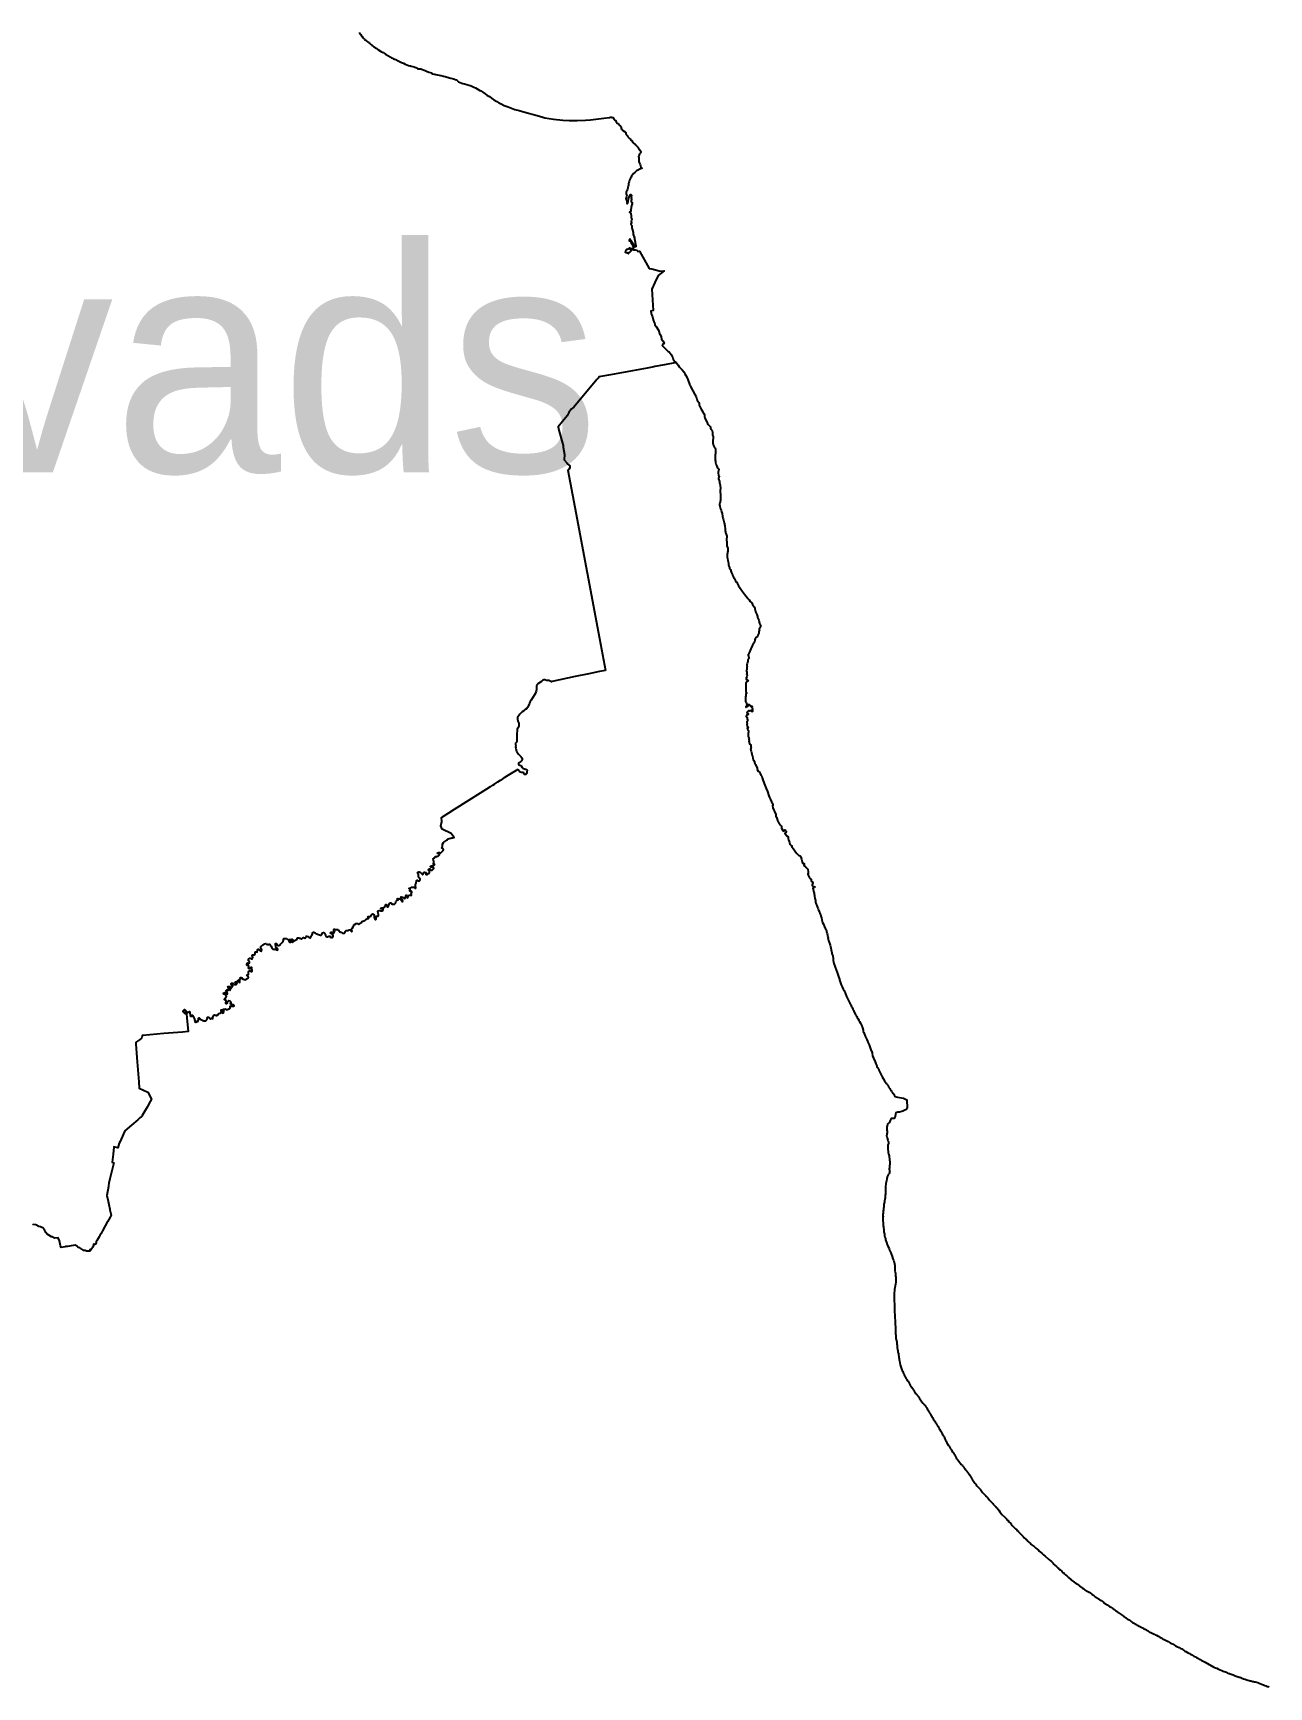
# Model space of a CAD drawing. Extents: x 293476 to 779698, y 145469 to 460400.
# Drawn here: x 433785 to 462305, y 322364 to 360512 of the extents above; entities that cross this region are included whole.
import ezdxf

# ---------------------------------------------------------------- set-up
doc = ezdxf.new("R2010")
doc.units = 0
for name, color, linetype in [('Level 25', 7, 'Continuous'), ('Level 31', 7, 'Continuous'), ('Level 57', 7, 'Continuous')]:
    doc.layers.add(name, color=color, linetype=linetype)

msp = doc.modelspace()

# ---------------------------------------------------------------- linework, layer by layer
at = {"layer": 'Level 25'}
for points in [[(448623, 352910), (448609, 352909), (448597, 352908), (448354, 352862), (448133, 352820), (448110, 352816), (447954, 352782), (447110, 352628), (446843, 352582), (446824, 352556), (446817, 352546), (446798, 352523), (446262, 351886), (446206, 351837), (446147, 351762), (446113, 351687), (446001, 351552), (445901, 351427), (445917, 351353), (445936, 351298), (445970, 351157), (446017, 351000), (446018, 350964), (446035, 350874), (446050, 350792), (446039, 350671), (446101, 350598), (446125, 350571), (446173, 350532), (446170, 350482), (446151, 350449), (446129, 350428), (446285, 349578), (446856, 346547), (446997, 345811)], [(446997, 345811), (446859, 345783), (446610, 345731), (446294, 345667), (445767, 345552), (445747, 345545), (445719, 345561), (445691, 345576), (445669, 345580), (445650, 345579), (445630, 345580), (445594, 345594), (445575, 345594), (445545, 345577), (445518, 345555), (445432, 345501), (445418, 345488), (445410, 345475), (445406, 345450), (445402, 345400), (445400, 345369), (445392, 345333), (445376, 345285), (445357, 345248), (445279, 345125), (445257, 345097), (445238, 345053), (445230, 345022), (445212, 344985), (445198, 344959), (445176, 344935), (445144, 344909), (445107, 344882), (445071, 344853), (445020, 344801), (444967, 344724), (444966, 344684), (444973, 344652), (444985, 344628), (444998, 344590), (444993, 344530), (444987, 344509), (444971, 344481), (444955, 344453), (444953, 344430), (444950, 344341), (444948, 344168), (444944, 344158), (444933, 344149), (444922, 344130), (444916, 344113), (444917, 344103), (444925, 344074), (444922, 344039), (444924, 344014), (444932, 343980), (444945, 343944), (444949, 343931), (444969, 343900), (444990, 343880), (445045, 343822), (445063, 343793), (445070, 343769), (445071, 343754), (445066, 343741), (445057, 343726), (445041, 343709), (445015, 343693), (445002, 343682), (444990, 343670), (444986, 343656), (444986, 343643), (444998, 343635), (445022, 343627), (445040, 343619), (445049, 343609), (445071, 343575), (445086, 343557), (445105, 343546), (445125, 343538), (445132, 343530), (445153, 343531), (445167, 343530), (445182, 343519), (445187, 343501), (445181, 343475), (445178, 343456), (445171, 343437), (445168, 343430), (445155, 343414), (445140, 343407), (445128, 343408), (445120, 343416), (445117, 343424), (445114, 343444), (445113, 343450), (445090, 343454), (445073, 343453), (445057, 343456), (445031, 343467), (445011, 343482), (444989, 343513), (444980, 343537)], [(437679, 337740), (437703, 337729), (437711, 337734), (437725, 337731), (437774, 337727), (437787, 337741), (437787, 337751), (437800, 337763), (437809, 337789), (437804, 337805), (437807, 337813), (437824, 337805), (437830, 337813), (437839, 337812), (437852, 337803), (437861, 337793), (437868, 337783), (437877, 337777), (437890, 337772), (437909, 337786), (437919, 337776), (437935, 337782), (437931, 337805), (437940, 337825), (437950, 337835), (437954, 337862), (437972, 337868), (437995, 337861), (438015, 337851), (438034, 337850), (438035, 337864), (438056, 337867), (438063, 337882), (438071, 337894), (438111, 337906), (438137, 337940), (438134, 337950), (438130, 337955), (438123, 337971), (438128, 337981), (438140, 337982), (438155, 337967), (438166, 337953), (438156, 337936), (438150, 337924), (438158, 337916), (438172, 337907), (438181, 337913), (438180, 337924), (438191, 337942), (438184, 337962), (438167, 337987), (438183, 337999), (438192, 337996), (438202, 337999), (438224, 338002), (438237, 337996), (438261, 337984), (438269, 337988), (438277, 337988), (438290, 337996), (438306, 338003), (438320, 338006), (438332, 338017), (438333, 338044), (438335, 338068), (438351, 338072), (438367, 338068), (438383, 338070), (438394, 338070), (438414, 338064), (438426, 338075), (438426, 338084), (438409, 338094), (438387, 338099), (438377, 338107), (438363, 338106), (438345, 338119), (438345, 338134), (438355, 338146), (438352, 338164), (438333, 338184), (438301, 338186), (438284, 338184), (438266, 338170), (438265, 338151), (438262, 338133), (438242, 338120), (438232, 338126), (438236, 338153), (438242, 338182), (438235, 338208), (438223, 338218), (438209, 338214), (438200, 338214), (438196, 338219), (438207, 338245), (438231, 338261), (438240, 338276), (438247, 338286), (438249, 338295), (438244, 338307), (438233, 338327), (438208, 338339), (438187, 338344), (438176, 338362), (438187, 338375), (438213, 338382), (438230, 338376), (438260, 338344), (438270, 338348), (438274, 338366), (438267, 338381), (438240, 338417), (438239, 338429), (438250, 338436), (438255, 338445), (438265, 338440), (438281, 338434), (438297, 338438), (438299, 338445), (438285, 338457), (438287, 338467), (438301, 338468), (438316, 338460), (438318, 338443), (438328, 338436), (438337, 338438), (438341, 338450), (438340, 338461), (438334, 338480), (438324, 338491), (438290, 338496), (438290, 338504), (438280, 338521), (438304, 338524), (438315, 338520), (438317, 338512), (438333, 338512), (438336, 338503), (438351, 338493), (438367, 338492), (438374, 338497), (438376, 338511), (438388, 338521), (438398, 338540), (438395, 338546), (438382, 338544), (438374, 338547), (438355, 338573), (438357, 338589), (438366, 338596), (438376, 338594), (438393, 338594), (438413, 338587), (438427, 338571), (438442, 338564), (438464, 338566), (438478, 338577), (438487, 338580), (438488, 338584), (438493, 338596), (438484, 338602), (438477, 338604), (438465, 338611), (438459, 338608), (438452, 338613), (438451, 338623), (438459, 338630), (438468, 338624), (438476, 338626), (438490, 338628), (438502, 338648), (438507, 338657), (438519, 338656), (438528, 338649), (438533, 338627), (438541, 338616), (438556, 338617), (438558, 338625), (438555, 338639), (438555, 338648), (438546, 338661), (438543, 338672), (438545, 338678), (438554, 338677), (438565, 338693), (438570, 338699), (438570, 338708), (438566, 338714), (438567, 338723), (438574, 338731), (438587, 338729), (438596, 338720), (438610, 338717), (438605, 338701), (438614, 338695), (438630, 338700), (438637, 338693), (438656, 338684), (438681, 338678), (438696, 338675), (438710, 338686), (438711, 338692), (438714, 338694), (438720, 338693), (438720, 338698), (438726, 338706), (438732, 338702), (438735, 338705), (438735, 338708), (438738, 338711), (438743, 338709), (438747, 338713), (438752, 338716), (438754, 338728), (438739, 338748), (438726, 338764), (438721, 338775), (438726, 338787), (438744, 338796), (438754, 338800), (438752, 338811), (438760, 338822), (438757, 338838), (438755, 338862), (438765, 338876), (438772, 338881), (438790, 338884), (438812, 338867), (438827, 338868), (438845, 338875), (438845, 338893), (438843, 338907), (438830, 338916), (438826, 338929), (438836, 338945), (438837, 338960), (438816, 338958), (438805, 338954), (438796, 338943), (438788, 338931), (438780, 338929), (438773, 338931), (438768, 338938), (438760, 338948), (438757, 338955), (438765, 338968), (438766, 338975), (438765, 338980), (438766, 338985), (438766, 338989), (438762, 338995), (438754, 338997), (438749, 339001), (438729, 339006), (438721, 339010), (438720, 339028), (438722, 339040), (438723, 339046), (438727, 339053), (438726, 339062), (438731, 339065), (438737, 339065), (438744, 339060), (438749, 339052), (438756, 339047), (438765, 339053), (438767, 339058), (438776, 339064), (438778, 339069), (438779, 339081), (438767, 339107), (438759, 339116), (438758, 339140), (438761, 339156), (438784, 339172), (438800, 339172), (438814, 339165), (438820, 339159), (438826, 339154), (438836, 339156), (438846, 339165), (438851, 339173), (438854, 339195), (438849, 339209), (438842, 339225), (438838, 339230), (438838, 339239), (438848, 339250), (438857, 339250), (438890, 339252), (438900, 339262), (438912, 339281), (438912, 339304), (438922, 339317), (438941, 339317), (438955, 339313), (438960, 339315), (438960, 339328), (438962, 339337), (438964, 339351), (438968, 339371), (438978, 339381), (438984, 339384), (438994, 339382), (438996, 339373), (439001, 339368), (439020, 339359), (439021, 339348), (439025, 339346), (439042, 339345), (439049, 339338), (439053, 339337), (439059, 339343), (439061, 339351), (439061, 339359), (439058, 339385), (439052, 339401), (439047, 339409), (439044, 339417), (439042, 339420), (439036, 339433), (439040, 339445), (439047, 339447), (439053, 339448), (439064, 339457), (439079, 339474), (439090, 339481), (439100, 339487), (439107, 339493), (439111, 339499), (439124, 339506), (439154, 339510), (439163, 339506), (439165, 339504), (439168, 339499), (439172, 339495), (439182, 339496), (439185, 339495), (439189, 339493), (439202, 339489), (439211, 339488), (439217, 339489), (439232, 339498), (439245, 339498), (439247, 339496), (439250, 339493), (439249, 339486), (439254, 339483), (439260, 339482), (439261, 339477), (439261, 339470), (439259, 339465), (439262, 339460), (439273, 339458), (439280, 339453), (439284, 339424), (439298, 339404), (439312, 339392), (439321, 339385), (439338, 339382), (439346, 339379), (439362, 339376), (439370, 339382), (439377, 339382), (439398, 339365), (439425, 339362), (439431, 339379), (439427, 339399), (439417, 339401), (439406, 339408), (439401, 339417), (439395, 339422), (439386, 339435), (439386, 339452), (439380, 339478), (439379, 339491), (439380, 339503), (439383, 339510), (439391, 339513), (439400, 339512), (439405, 339501), (439411, 339485), (439427, 339470), (439440, 339468), (439455, 339468), (439486, 339482), (439496, 339495), (439537, 339537), (439558, 339564), (439562, 339585), (439561, 339601), (439563, 339619), (439570, 339625), (439584, 339631), (439596, 339630), (439616, 339630), (439625, 339628), (439633, 339627), (439643, 339622), (439652, 339611), (439669, 339599), (439681, 339597), (439693, 339601), (439699, 339606), (439707, 339608), (439711, 339604), (439712, 339599), (439709, 339592), (439699, 339582), (439690, 339575), (439686, 339568), (439688, 339557), (439694, 339549), (439699, 339540), (439717, 339541), (439725, 339537), (439730, 339539), (439731, 339547), (439728, 339569), (439722, 339576), (439721, 339586), (439737, 339605), (439753, 339611), (439768, 339611), (439775, 339602), (439779, 339592), (439772, 339583), (439766, 339576), (439766, 339561), (439763, 339548), (439768, 339541), (439773, 339541), (439782, 339550), (439791, 339554), (439798, 339556), (439812, 339574), (439825, 339584), (439836, 339591), (439842, 339592), (439852, 339597), (439872, 339604), (439879, 339610), (439883, 339625), (439883, 339636), (439890, 339643), (439900, 339645), (439916, 339644), (439929, 339638), (439941, 339633), (439951, 339632), (439959, 339628), (439963, 339626), (439971, 339621), (439989, 339623), (440016, 339649), (440027, 339648), (440060, 339638), (440069, 339640), (440078, 339651), (440089, 339681), (440106, 339685), (440124, 339676), (440156, 339649), (440178, 339640), (440186, 339643), (440212, 339692), (440221, 339697), (440229, 339712), (440244, 339762), (440254, 339770), (440268, 339772), (440294, 339755), (440311, 339739), (440374, 339718), (440396, 339710), (440420, 339704), (440437, 339703), (440451, 339721), (440457, 339745), (440465, 339760), (440487, 339762), (440511, 339753), (440522, 339736), (440530, 339707), (440546, 339685), (440551, 339670), (440570, 339663), (440584, 339663), (440592, 339670), (440611, 339683), (440637, 339680), (440638, 339664), (440645, 339656), (440654, 339654), (440664, 339660), (440677, 339649), (440690, 339648), (440694, 339649), (440697, 339664), (440709, 339677), (440708, 339695), (440698, 339704), (440692, 339721), (440700, 339727), (440699, 339731), (440670, 339746), (440656, 339746), (440652, 339765), (440665, 339774), (440673, 339777), (440690, 339772), (440710, 339758), (440716, 339751), (440724, 339753), (440728, 339765), (440730, 339767), (440743, 339772), (440746, 339784), (440737, 339788), (440730, 339799), (440727, 339810), (440729, 339829), (440734, 339839), (440740, 339840), (440764, 339832), (440786, 339836), (440796, 339833), (440815, 339834), (440821, 339830), (440843, 339820), (440849, 339811), (440845, 339801), (440846, 339789), (440855, 339780), (440870, 339779), (440880, 339774), (440900, 339771), (440923, 339754), (440942, 339753), (440958, 339748), (440974, 339748), (440982, 339759), (440984, 339777), (440988, 339792), (441007, 339809), (441030, 339815), (441046, 339813), (441077, 339825), (441090, 339825), (441114, 339831), (441118, 339821), (441113, 339812), (441125, 339793), (441130, 339791), (441143, 339792), (441147, 339798), (441136, 339826), (441137, 339836), (441144, 339853), (441152, 339860), (441170, 339897), (441179, 339907), (441187, 339940), (441195, 339953), (441221, 339954), (441225, 339965), (441234, 339971), (441254, 339975), (441279, 339973), (441292, 339956), (441305, 339957), (441312, 339957), (441334, 339970), (441361, 339994), (441372, 339996), (441376, 340005), (441371, 340021), (441443, 340045), (441452, 340054), (441458, 340057), (441461, 340062), (441465, 340063), (441470, 340068), (441474, 340073), (441488, 340082), (441500, 340085), (441508, 340088), (441515, 340085), (441521, 340085), (441528, 340088), (441533, 340105), (441532, 340111), (441529, 340114), (441514, 340119), (441511, 340128), (441521, 340133), (441533, 340137), (441545, 340137), (441554, 340137), (441577, 340141), (441586, 340147), (441591, 340166), (441603, 340185), (441612, 340192), (441629, 340195), (441644, 340188), (441650, 340178), (441656, 340156), (441657, 340121), (441664, 340089), (441670, 340074), (441681, 340067), (441696, 340069), (441701, 340075), (441705, 340092), (441702, 340108), (441702, 340127), (441709, 340139), (441725, 340139), (441751, 340146), (441757, 340157), (441758, 340167), (441753, 340181), (441738, 340240), (441747, 340264), (441772, 340271), (441796, 340270), (441804, 340266), (441820, 340267), (441839, 340268), (441854, 340272), (441866, 340285), (441867, 340295), (441857, 340306), (441849, 340306), (441844, 340305), (441827, 340312), (441818, 340314), (441813, 340317), (441814, 340324), (441828, 340328), (441836, 340334), (441850, 340338), (441857, 340334), (441864, 340329), (441873, 340326), (441882, 340334), (441889, 340348), (441902, 340356), (441916, 340385), (441921, 340402), (441928, 340410), (441935, 340408), (441941, 340390), (441944, 340383), (441945, 340374), (441955, 340359), (441970, 340356), (441978, 340360), (441984, 340371), (441994, 340395), (442005, 340420), (442012, 340435), (442031, 340450), (442047, 340450), (442057, 340444), (442059, 340428), (442080, 340421), (442125, 340423), (442141, 340438), (442150, 340441), (442154, 340471), (442163, 340490), (442187, 340512), (442213, 340520), (442203, 340535), (442191, 340532), (442187, 340541), (442206, 340553), (442225, 340546), (442248, 340542), (442261, 340532), (442312, 340473), (442322, 340487), (442321, 340499), (442298, 340542), (442284, 340545), (442276, 340562), (442275, 340588), (442278, 340592), (442316, 340578), (442343, 340556), (442360, 340550), (442373, 340557), (442372, 340582), (442388, 340606), (442398, 340628), (442407, 340625), (442405, 340602), (442420, 340565), (442435, 340574), (442441, 340600), (442449, 340615), (442462, 340625), (442479, 340630), (442510, 340616), (442522, 340629), (442509, 340648), (442523, 340697), (442519, 340716), (442497, 340711), (442476, 340723), (442477, 340734), (442487, 340753), (442474, 340773), (442453, 340782), (442463, 340789), (442505, 340799), (442524, 340809), (442548, 340811), (442590, 340808), (442604, 340784), (442620, 340802), (442608, 340831), (442610, 340865), (442612, 340876), (442628, 340904), (442628, 340921), (442629, 340927), (442630, 340933), (442630, 340937), (442630, 340941), (442627, 340948), (442630, 340954), (442635, 340963), (442649, 340975), (442659, 340976), (442667, 340969), (442676, 340954), (442692, 340952), (442708, 340963), (442717, 340978), (442718, 340996), (442697, 341025), (442681, 341060), (442679, 341069), (442680, 341110), (442660, 341152), (442664, 341154), (442678, 341153), (442682, 341156), (442687, 341162), (442693, 341162), (442716, 341156), (442724, 341150), (442746, 341127), (442775, 341106), (442778, 341105), (442782, 341106), (442785, 341110), (442795, 341138), (442799, 341147), (442811, 341158), (442818, 341157), (442829, 341150), (442843, 341150), (442853, 341148), (442861, 341144), (442862, 341140), (442858, 341132), (442848, 341118), (442848, 341113), (442852, 341107), (442856, 341104), (442866, 341103), (442873, 341104), (442886, 341110), (442897, 341116), (442904, 341126), (442908, 341129), (442926, 341132), (442934, 341138), (442937, 341143), (442935, 341159), (442932, 341173), (442916, 341199), (442912, 341209), (442913, 341218), (442918, 341229), (442924, 341234), (442944, 341238), (442949, 341234), (442949, 341227), (442943, 341214), (442948, 341209), (442973, 341200), (442986, 341201), (442996, 341203), (443031, 341245), (443032, 341251), (443021, 341260), (442990, 341276), (442964, 341275), (442955, 341279), (442954, 341287), (442959, 341293), (442974, 341298), (442982, 341307), (443008, 341310), (443031, 341315), (443052, 341325), (443054, 341335), (443045, 341338), (443032, 341337), (443026, 341342), (443025, 341350), (443032, 341374), (443036, 341380), (443037, 341395), (443030, 341414), (443026, 341424), (443021, 341469), (443023, 341476), (443026, 341478), (443053, 341491), (443056, 341496), (443062, 341512), (443071, 341517), (443082, 341518), (443092, 341510), (443098, 341512), (443102, 341516), (443107, 341526), (443111, 341528), (443130, 341528), (443137, 341530), (443143, 341535), (443162, 341558), (443164, 341568), (443161, 341575), (443154, 341577), (443142, 341577), (443118, 341594), (443117, 341602), (443123, 341607), (443138, 341610), (443146, 341612), (443167, 341613), (443181, 341605), (443192, 341605), (443235, 341640), (443252, 341657), (443256, 341673), (443255, 341683), (443247, 341696), (443222, 341711), (443223, 341738), (443230, 341764), (443234, 341801), (443260, 341844), (443263, 341846), (443285, 341864), (443314, 341879), (443330, 341893), (443352, 341917), (443362, 341924), (443390, 341933), (443423, 341939), (443449, 341946), (443473, 341951), (443499, 341957), (443492, 341967), (443435, 342048), (443227, 342153), (443197, 342223), (443216, 342329), (443210, 342416), (443227, 342427), (443232, 342430), (443380, 342524), (443512, 342609), (443841, 342817), (444109, 342986), (444343, 343134), (444348, 343137), (444395, 343167), (444430, 343188), (444514, 343242), (444574, 343281), (444625, 343313), (444668, 343340), (444750, 343392), (444980, 343537)], [(437679, 337740), (437657, 337753), (437647, 337767), (437627, 337786), (437602, 337786), (437593, 337784), (437593, 337778), (437596, 337774), (437603, 337766), (437601, 337761), (437602, 337758), (437601, 337752), (437589, 337726), (437581, 337706), (437557, 337699), (437540, 337692), (437529, 337694), (437524, 337707), (437540, 337711), (437544, 337718), (437542, 337730), (437534, 337733), (437527, 337730), (437521, 337744), (437522, 337763), (437522, 337773), (437514, 337781), (437501, 337794), (437493, 337801), (437496, 337809), (437492, 337824), (437485, 337831), (437481, 337845), (437471, 337855), (437456, 337852), (437453, 337845), (437447, 337845), (437439, 337827), (437428, 337829), (437418, 337839), (437416, 337850), (437424, 337862), (437421, 337882), (437414, 337896), (437409, 337919), (437408, 337929), (437401, 337938), (437391, 337936), (437385, 337927), (437372, 337927), (437366, 337921), (437355, 337917), (437347, 337915), (437340, 337908), (437333, 337906), (437324, 337911), (437310, 337918), (437308, 337921), (437308, 337923), (437313, 337926), (437322, 337930), (437329, 337931), (437333, 337938), (437325, 337944), (437314, 337938), (437309, 337939), (437305, 337943), (437300, 337951), (437301, 337954), (437311, 337963), (437302, 337967), (437297, 337968), (437291, 337973), (437278, 337987), (437270, 337984), (437270, 337978), (437256, 337969), (437252, 337956), (437247, 337953), (437240, 337953), (437240, 337947), (437287, 337894), (437328, 337890), (437336, 337797), (437361, 337479), (437236, 337469), (436806, 337435), (436317, 337392), (436314, 337394), (436305, 337373), (436292, 337342), (436288, 337326), (436271, 337314), (436240, 337292), (436219, 337278), (436197, 337258), (436172, 337240), (436158, 337227), (436156, 337224), (436159, 337188), (436188, 336785), (436223, 336318), (436235, 336177), (436237, 336175), (436437, 336079), (436514, 335933), (436519, 335924), (436490, 335865), (436417, 335738), (436396, 335701), (436306, 335545), (436293, 335525), (436280, 335517), (436251, 335492), (436200, 335448), (436053, 335318), (435904, 335193), (435815, 335000), (435792, 334944), (435773, 334904), (435745, 334795), (435652, 334820), (435652, 334814), (435630, 334649), (435607, 334466), (435646, 334450), (435650, 334449), (435643, 334421), (435609, 334297), (435556, 334087), (435536, 333983), (435527, 333923), (435527, 333905), (435490, 333701), (435520, 333567), (435534, 333493), (435535, 333488), (435556, 333382), (435558, 333371), (435587, 333243), (435561, 333198), (435501, 333090), (435487, 333066), (435452, 333002), (435387, 332887), (435354, 332824), (435325, 332776), (435308, 332749), (435284, 332705), (435266, 332671), (435258, 332665), (435257, 332650), (435245, 332627), (435245, 332612), (435236, 332590), (435231, 332579), (435223, 332573), (435214, 332574), (435212, 332567), (435203, 332566), (435182, 332575), (435177, 332573), (435176, 332555), (435166, 332508), (435145, 332477), (435127, 332457), (435115, 332450), (435095, 332445), (435102, 332431), (435108, 332412)], [(435108, 332412), (435022, 332416), (434984, 332429), (434953, 332427), (434861, 332492), (434826, 332502), (434828, 332505), (434809, 332525), (434759, 332551), (434714, 332545), (434576, 332525), (434543, 332520), (434526, 332517), (434431, 332500), (434420, 332537), (434395, 332656), (434363, 332724), (434282, 332715), (434229, 332748), (434213, 332743), (434152, 332788), (434114, 332810), (434077, 332845), (434048, 332907), (434010, 332952), (433985, 332960), (433953, 332973), (433921, 332986), (433849, 333025), (433791, 333031), (433778, 333039)]]:
    msp.add_lwpolyline(points, dxfattribs=at)
at = {"layer": 'Level 31'}
for points in [[(441316, 360526), (441320, 360511), (441324, 360498), (441332, 360489), (441343, 360486), (441351, 360480), (441360, 360461), (441371, 360443), (441384, 360430), (441386, 360419), (441386, 360410), (441404, 360392), (441423, 360380), (441436, 360367), (441446, 360357), (441461, 360348), (441475, 360339), (441491, 360328), (441496, 360321), (441502, 360316), (441515, 360307), (441529, 360297), (441560, 360270), (441581, 360251), (441604, 360235), (441619, 360222), (441634, 360213), (441644, 360206), (441657, 360195), (441668, 360188), (441679, 360182), (441690, 360174), (441699, 360165), (441721, 360154), (441744, 360136), (441826, 360081), (441861, 360061), (441884, 360048), (441921, 360025), (441973, 359996), (442023, 359963), (442079, 359931), (442103, 359919), (442126, 359910), (442154, 359901), (442211, 359873), (442291, 359833), (442334, 359815), (442374, 359793), (442410, 359777), (442448, 359762), (442477, 359753), (442496, 359754), (442508, 359752), (442548, 359740), (442578, 359730), (442632, 359708), (442657, 359696), (442672, 359691), (442698, 359689), (442718, 359686), (442734, 359685), (442749, 359679), (442770, 359669), (442807, 359656), (442837, 359647), (442867, 359631), (442921, 359612), (442982, 359595), (442984, 359580), (443006, 359572), (443030, 359568), (443057, 359564), (443081, 359556), (443121, 359546), (443158, 359539), (443185, 359534), (443204, 359530), (443256, 359516), (443296, 359513), (443343, 359498), (443424, 359472), (443455, 359462), (443484, 359457), (443512, 359448), (443551, 359431), (443573, 359415), (443604, 359386), (443643, 359372), (443680, 359355), (443705, 359350), (443744, 359343), (443796, 359328), (443893, 359297), (443957, 359268), (443997, 359249), (444036, 359223), (444096, 359187), (444121, 359179), (444163, 359149), (444220, 359113), (444256, 359082), (444316, 359046), (444367, 359010), (444395, 358986), (444422, 358971), (444488, 358935), (444532, 358907), (444586, 358881), (444657, 358842), (444748, 358808), (444900, 358752), (444999, 358723), (445184, 358670), (445361, 358623), (445550, 358574), (445598, 358561), (445794, 358530), (446010, 358507), (446156, 358494), (446344, 358497), (446534, 358501), (446649, 358514), (446774, 358526), (446960, 358549), (447086, 358564), (447111, 358572), (447130, 358573), (447147, 358567), (447161, 358566), (447172, 358563), (447177, 358556), (447179, 358546), (447188, 358536), (447189, 358526), (447203, 358514), (447220, 358507), (447230, 358494), (447234, 358477), (447240, 358464), (447262, 358437), (447286, 358423), (447298, 358412), (447306, 358397), (447314, 358386), (447341, 358363), (447350, 358349), (447356, 358335), (447353, 358321), (447360, 358305), (447378, 358285), (447399, 358267), (447431, 358244), (447449, 358233), (447461, 358222), (447467, 358207), (447468, 358188), (447475, 358169), (447496, 358146), (447512, 358122), (447527, 358100), (447549, 358083), (447573, 358062), (447590, 358044), (447602, 358031), (447612, 358016), (447622, 357997), (447635, 357984), (447677, 357946), (447690, 357935), (447693, 357931), (447705, 357917), (447710, 357911), (447718, 357901), (447730, 357888), (447741, 357878), (447750, 357865), (447755, 357847), (447768, 357831), (447775, 357822), (447783, 357817), (447789, 357817), (447792, 357814), (447794, 357806), (447796, 357798), (447802, 357791), (447811, 357783), (447813, 357775), (447810, 357762), (447803, 357750), (447791, 357736), (447782, 357724), (447771, 357701), (447762, 357681), (447760, 357672), (447760, 357658), (447764, 357640), (447765, 357619), (447764, 357584), (447764, 357565), (447765, 357550), (447772, 357530), (447793, 357478), (447804, 357452), (447811, 357428), (447820, 357395), (447839, 357399), (447843, 357397), (447842, 357393), (447820, 357387), (447800, 357381), (447784, 357375), (447764, 357365), (447743, 357352), (447729, 357342), (447712, 357333), (447696, 357321), (447675, 357300), (447645, 357272), (447625, 357251), (447611, 357231), (447597, 357212), (447586, 357190), (447573, 357166), (447563, 357149), (447552, 357121), (447541, 357087), (447536, 357064), (447528, 357035), (447525, 357013), (447519, 356975), (447514, 356965), (447511, 356946), (447504, 356913), (447496, 356889), (447488, 356880), (447477, 356868), (447472, 356858), (447469, 356847), (447469, 356830), (447470, 356805), (447477, 356782), (447482, 356777), (447484, 356765), (447480, 356737), (447474, 356715), (447465, 356691), (447468, 356675), (447470, 356663), (447476, 356662), (447482, 356657), (447484, 356649), (447489, 356636), (447491, 356631), (447490, 356625), (447487, 356621), (447490, 356616), (447492, 356610), (447491, 356601), (447488, 356593), (447491, 356586), (447493, 356577), (447498, 356576), (447505, 356585), (447510, 356593), (447510, 356605), (447515, 356616), (447517, 356619), (447518, 356623), (447518, 356627), (447514, 356628), (447513, 356634), (447514, 356640), (447518, 356644), (447522, 356645), (447528, 356680), (447525, 356695), (447532, 356708), (447544, 356732), (447543, 356743), (447549, 356747), (447554, 356755), (447556, 356762), (447557, 356768), (447563, 356785), (447574, 356791), (447583, 356789), (447591, 356782), (447595, 356774), (447599, 356761), (447598, 356755), (447593, 356752), (447583, 356755), (447579, 356753), (447580, 356748), (447584, 356745), (447591, 356742), (447593, 356735), (447591, 356731), (447586, 356731), (447587, 356721), (447589, 356715), (447594, 356709), (447595, 356701), (447590, 356692), (447589, 356686), (447597, 356678), (447599, 356666), (447594, 356655), (447587, 356647), (447585, 356631), (447585, 356617), (447596, 356611), (447608, 356603), (447610, 356590), (447610, 356573), (447602, 356554), (447594, 356538), (447597, 356520), (447591, 356503), (447585, 356486), (447587, 356476), (447586, 356466), (447577, 356462), (447575, 356453), (447579, 356438), (447578, 356414), (447570, 356400), (447566, 356387), (447561, 356383), (447554, 356384), (447549, 356385), (447549, 356382), (447552, 356378), (447556, 356376), (447562, 356375), (447570, 356365), (447576, 356355), (447578, 356348), (447577, 356341), (447577, 356335), (447581, 356329), (447587, 356320), (447584, 356304), (447588, 356291), (447584, 356272), (447589, 356265), (447588, 356247), (447603, 356223), (447594, 356188), (447591, 356170), (447591, 356159), (447597, 356152), (447598, 356148), (447597, 356144), (447591, 356120), (447583, 356112), (447583, 356100), (447600, 356073), (447606, 356055), (447606, 356042), (447603, 356027), (447604, 356012), (447609, 355996), (447634, 355912), (447634, 355904), (447630, 355894), (447630, 355884), (447634, 355877), (447638, 355873), (447638, 355868), (447634, 355864), (447635, 355855), (447643, 355840), (447650, 355836), (447657, 355829), (447659, 355821), (447658, 355813), (447654, 355807), (447652, 355804), (447655, 355801), (447661, 355798), (447664, 355795), (447664, 355768), (447672, 355727), (447680, 355692), (447678, 355663), (447684, 355643), (447684, 355625), (447693, 355608), (447696, 355608), (447698, 355604), (447697, 355601), (447695, 355597), (447696, 355593), (447695, 355591), (447693, 355590), (447692, 355587), (447692, 355584), (447690, 355581), (447687, 355580), (447684, 355582), (447680, 355584), (447670, 355582), (447662, 355586), (447649, 355603), (447648, 355609), (447649, 355615), (447646, 355623), (447638, 355646), (447637, 355652), (447634, 355656), (447629, 355657), (447623, 355654), (447620, 355655), (447620, 355657), (447621, 355659), (447624, 355662), (447624, 355665), (447621, 355674), (447620, 355680), (447616, 355690), (447614, 355697), (447608, 355699), (447603, 355697), (447598, 355699), (447592, 355698), (447587, 355703), (447585, 355707), (447588, 355711), (447595, 355715), (447595, 355720), (447590, 355724), (447581, 355726), (447577, 355731), (447564, 355758), (447564, 355761), (447559, 355763), (447554, 355761), (447549, 355751), (447549, 355742), (447545, 355737), (447543, 355730), (447545, 355723), (447551, 355723), (447561, 355719), (447569, 355713), (447585, 355677), (447588, 355669), (447587, 355661), (447591, 355658), (447597, 355658), (447600, 355658), (447606, 355657), (447607, 355654), (447605, 355650), (447605, 355645), (447606, 355640), (447607, 355636), (447612, 355633), (447615, 355630), (447617, 355625), (447618, 355620), (447616, 355617), (447616, 355615), (447618, 355614), (447621, 355611), (447623, 355608), (447623, 355606), (447622, 355605), (447622, 355602), (447623, 355601), (447626, 355600), (447629, 355601), (447630, 355600), (447630, 355599), (447628, 355596), (447627, 355592), (447628, 355587), (447632, 355578), (447634, 355571), (447640, 355561), (447641, 355554), (447637, 355549), (447614, 355538), (447599, 355539), (447589, 355545), (447582, 355534), (447586, 355527), (447582, 355516), (447572, 355515), (447572, 355517), (447575, 355521), (447573, 355522), (447569, 355522), (447569, 355522), (447569, 355524), (447571, 355525), (447569, 355527), (447567, 355527), (447563, 355526), (447560, 355528), (447557, 355532), (447553, 355533), (447550, 355534), (447549, 355538), (447549, 355541), (447552, 355544), (447562, 355550), (447555, 355550), (447541, 355549), (447535, 355545), (447532, 355542), (447535, 355538), (447520, 355528), (447504, 355521), (447490, 355517), (447478, 355520), (447473, 355513), (447470, 355504), (447465, 355501), (447455, 355476), (447447, 355465), (447448, 355459), (447452, 355457), (447460, 355458), (447472, 355454), (447488, 355448), (447500, 355442), (447514, 355432), (447518, 355429), (447522, 355428), (447526, 355429), (447530, 355432), (447531, 355438), (447532, 355441), (447536, 355446), (447539, 355450), (447541, 355455), (447549, 355461), (447555, 355464), (447563, 355470), (447576, 355480), (447581, 355483), (447584, 355487), (447585, 355492), (447587, 355494), (447593, 355495), (447594, 355497), (447595, 355504), (447597, 355508), (447600, 355514), (447605, 355520), (447611, 355523), (447619, 355525), (447627, 355523), (447635, 355518), (447641, 355512), (447651, 355509), (447661, 355512), (447671, 355514), (447683, 355513), (447713, 355501), (447730, 355487), (447744, 355473), (447783, 355478), (448005, 355085), (448063, 355076), (448232, 355028), (448231, 355022), (448352, 355028), (448212, 354919), (448212, 354916), (448207, 354905), (448204, 354905), (448136, 354762), (448061, 354602), (448092, 354111), (448039, 354096), (448044, 354081), (448049, 354065), (448051, 354037), (448063, 354002), (448077, 353967), (448090, 353925), (448105, 353872), (448114, 353858), (448129, 353833), (448136, 353786), (448164, 353747), (448215, 353660), (448238, 353583), (448260, 353562), (448278, 353507), (448289, 353451), (448316, 353410), (448347, 353362), (448342, 353342), (448319, 353336), (448306, 353309), (448318, 353292), (448344, 353268), (448400, 353206), (448431, 353177), (448462, 353156), (448510, 353096), (448516, 353081), (448551, 353019), (448560, 352994), (448587, 352948), (448599, 352935), (448602, 352932), (448623, 352910)], [(448623, 352910), (448653, 352874), (448673, 352852), (448698, 352816), (448719, 352789), (448763, 352745), (448802, 352699), (448825, 352656), (448846, 352613), (448881, 352557), (448905, 352500), (448934, 352416), (448947, 352390), (448960, 352360), (449053, 352178), (449085, 352124), (449096, 352094), (449101, 352076), (449110, 352045), (449123, 352022), (449148, 351989), (449159, 351967), (449158, 351949), (449160, 351933), (449166, 351912), (449180, 351887), (449204, 351836), (449240, 351775), (449251, 351760), (449264, 351741), (449271, 351722), (449277, 351696), (449283, 351666), (449290, 351636), (449351, 351504), (449364, 351481), (449382, 351465), (449405, 351444), (449415, 351430), (449418, 351409), (449417, 351392), (449428, 351374), (449441, 351359), (449450, 351348), (449456, 351337), (449466, 351309), (449465, 351279), (449467, 351253), (449468, 351237), (449472, 351220), (449477, 351206), (449479, 351186), (449472, 351102), (449474, 351078), (449470, 351057), (449482, 351025), (449494, 351000), (449505, 350961), (449511, 350952), (449524, 350942), (449532, 350914), (449537, 350890), (449534, 350866), (449532, 350846), (449530, 350818), (449529, 350773), (449529, 350743), (449525, 350707), (449523, 350683), (449527, 350663), (449532, 350637), (449530, 350618), (449536, 350598), (449543, 350581), (449551, 350554), (449564, 350520), (449579, 350478), (449584, 350474), (449598, 350467), (449606, 350459), (449611, 350442), (449602, 350411), (449595, 350385), (449595, 350361), (449606, 350315), (449616, 350293), (449618, 350286), (449603, 350250), (449605, 350233), (449625, 350172), (449624, 350144), (449627, 350128), (449634, 350120), (449649, 350014), (449645, 349959), (449649, 349829), (449650, 349737), (449637, 349660), (449627, 349650), (449626, 349633), (449626, 349622), (449631, 349600), (449644, 349554), (449664, 349505), (449675, 349466), (449685, 349428), (449698, 349363), (449703, 349333), (449713, 349307), (449722, 349275), (449725, 349245), (449731, 349216), (449741, 349193), (449744, 349182), (449750, 349149), (449756, 349073), (449758, 349032), (449762, 349007), (449768, 348986), (449781, 348953), (449789, 348929), (449793, 348904), (449793, 348879), (449789, 348845), (449786, 348830), (449786, 348820), (449791, 348803), (449793, 348783), (449794, 348756), (449797, 348727), (449796, 348701), (449799, 348686), (449813, 348649), (449815, 348629), (449819, 348617), (449820, 348606), (449818, 348586), (449815, 348546), (449811, 348543), (449810, 348532), (449809, 348513), (449803, 348503), (449800, 348490), (449803, 348423), (449810, 348393), (449817, 348349), (449825, 348315), (449832, 348285), (449836, 348241), (449843, 348222), (449854, 348203), (449859, 348173), (449876, 348137), (449897, 348085), (449905, 348059), (449913, 348045), (449919, 348035), (449923, 348022), (449929, 348010), (449948, 347965), (449963, 347938), (449976, 347910), (449994, 347881), (450010, 347858), (450025, 347843), (450031, 347827), (450040, 347807), (450065, 347762), (450103, 347711), (450160, 347633), (450203, 347571), (450234, 347529), (450263, 347493), (450282, 347467), (450308, 347437), (450336, 347403), (450369, 347367), (450390, 347333), (450406, 347308), (450429, 347278), (450441, 347250), (450443, 347233), (450451, 347198), (450452, 347180), (450453, 347168), (450465, 347144), (450470, 347128), (450477, 347114), (450485, 347098), (450492, 347081), (450503, 347055), (450503, 347032), (450530, 346973), (450552, 346897), (450576, 346832), (450572, 346821), (450560, 346796), (450546, 346784), (450542, 346768), (450541, 346750), (450548, 346726), (450537, 346702), (450531, 346671), (450522, 346642), (450513, 346627), (450500, 346585), (450473, 346567), (450449, 346543), (450442, 346516), (450437, 346466), (450388, 346395), (450347, 346308), (450314, 346218), (450297, 346185), (450289, 346176), (450284, 346169), (450284, 346163), (450287, 346153), (450291, 346153), (450295, 346152), (450297, 346147), (450296, 346142), (450296, 346132), (450299, 346123), (450304, 346110), (450305, 346099), (450302, 346085), (450290, 346068), (450282, 346057), (450281, 346040), (450281, 346025), (450283, 346016), (450274, 345999), (450265, 345961), (450257, 345949), (450259, 345930), (450262, 345903), (450256, 345891), (450258, 345868), (450256, 345851), (450257, 345826), (450254, 345821), (450247, 345816), (450245, 345810), (450250, 345796), (450255, 345772), (450257, 345741), (450252, 345726), (450258, 345716), (450265, 345705), (450256, 345672), (450241, 345635), (450241, 345618), (450244, 345607), (450264, 345598), (450276, 345589), (450284, 345578), (450278, 345565), (450265, 345559), (450246, 345549), (450239, 345538), (450234, 345520), (450232, 345508), (450231, 345453), (450232, 345423), (450230, 345395), (450230, 345369), (450230, 345315), (450237, 345312), (450243, 345306), (450247, 345300), (450251, 345292), (450250, 345282), (450247, 345278), (450240, 345277), (450235, 345276), (450232, 345274), (450232, 345262), (450233, 345242), (450230, 345233), (450231, 345223), (450229, 345201), (450224, 345184), (450223, 345170), (450223, 345160), (450223, 345140), (450228, 345103), (450245, 345077), (450246, 345050), (450263, 345000), (450262, 344998), (450258, 344996), (450249, 344992), (450238, 344986), (450231, 344979), (450230, 344973), (450235, 344965), (450239, 344960), (450245, 344962), (450261, 344976), (450270, 344981), (450294, 344992), (450295, 345009), (450289, 345018), (450290, 345023), (450298, 345025), (450306, 345024), (450323, 345011), (450334, 344999), (450345, 344988), (450362, 344986), (450371, 344989), (450377, 344985), (450376, 344980), (450370, 344970), (450368, 344962), (450381, 344949), (450386, 344923), (450383, 344904), (450386, 344885), (450391, 344864), (450379, 344857), (450370, 344864), (450359, 344880), (450343, 344881), (450328, 344875), (450312, 344879), (450298, 344879), (450269, 344863), (450259, 344833), (450268, 344830), (450278, 344827), (450286, 344820), (450287, 344808), (450286, 344798), (450280, 344789), (450269, 344787), (450260, 344788), (450249, 344774), (450245, 344747), (450249, 344731), (450253, 344728), (450262, 344728), (450266, 344724), (450268, 344717), (450268, 344707), (450261, 344698), (450268, 344691), (450273, 344669), (450271, 344657), (450276, 344647), (450274, 344640), (450259, 344626), (450257, 344619), (450262, 344613), (450263, 344607), (450259, 344603), (450258, 344597), (450261, 344586), (450264, 344583), (450263, 344573), (450260, 344567), (450268, 344534), (450279, 344513), (450286, 344496), (450280, 344482), (450267, 344477), (450264, 344470), (450269, 344461), (450276, 344433), (450286, 344426), (450292, 344413), (450294, 344377), (450286, 344368), (450284, 344356), (450286, 344340), (450288, 344328), (450288, 344315), (450287, 344306), (450287, 344288), (450293, 344271), (450304, 344264), (450307, 344254), (450300, 344242), (450298, 344232), (450301, 344222), (450306, 344212), (450308, 344207), (450308, 344201), (450307, 344192), (450306, 344184), (450304, 344176), (450307, 344155), (450311, 344143), (450315, 344127), (450322, 344114), (450336, 344110), (450344, 344101), (450350, 344080), (450351, 344062), (450349, 344045), (450354, 344031), (450350, 344021), (450346, 344009), (450345, 343993), (450347, 343983), (450352, 343964), (450356, 343946), (450363, 343916), (450369, 343880), (450379, 343852), (450386, 343830), (450397, 343789), (450403, 343755), (450418, 343734), (450423, 343719), (450434, 343695), (450432, 343687), (450435, 343680), (450441, 343676), (450443, 343670), (450440, 343662), (450445, 343654), (450455, 343641), (450492, 343555), (450494, 343523), (450517, 343490), (450542, 343477), (450550, 343466), (450565, 343434), (450578, 343395), (450603, 343372), (450613, 343337), (450634, 343268), (450670, 343161), (450701, 343086), (450731, 343016), (450767, 342922), (450781, 342883), (450801, 342837), (450827, 342779), (450853, 342731), (450857, 342708), (450846, 342689), (450858, 342644), (450880, 342591), (450898, 342553), (450923, 342488), (450924, 342450), (450939, 342424), (450951, 342403), (450967, 342352), (450993, 342290), (451010, 342274), (451032, 342244), (451048, 342226), (451053, 342207), (451053, 342174), (451081, 342131), (451103, 342102), (451115, 342111), (451120, 342125), (451131, 342133), (451138, 342134), (451143, 342130), (451147, 342122), (451151, 342116), (451158, 342108), (451162, 342100), (451161, 342087), (451157, 342073), (451137, 342054), (451149, 342035), (451168, 342004), (451203, 341977), (451207, 341968), (451209, 341937), (451221, 341905), (451235, 341867), (451241, 341839), (451247, 341805), (451259, 341792), (451273, 341782), (451289, 341770), (451297, 341754), (451297, 341739), (451335, 341692), (451380, 341630), (451412, 341586), (451447, 341551), (451487, 341534), (451500, 341511), (451521, 341456), (451530, 341396), (451545, 341368), (451565, 341363), (451576, 341361), (451580, 341353), (451582, 341340), (451575, 341319), (451582, 341306), (451600, 341298), (451624, 341267), (451644, 341253), (451655, 341233), (451664, 341223), (451670, 341163), (451670, 341134), (451665, 341111), (451673, 341090), (451690, 341057), (451703, 341028), (451716, 341013), (451733, 341000), (451745, 340986), (451745, 340965), (451757, 340944), (451771, 340932), (451777, 340909), (451773, 340886), (451762, 340866), (451766, 340849), (451780, 340836), (451806, 340827), (451823, 340817), (451825, 340809), (451817, 340805), (451807, 340802), (451790, 340798), (451784, 340793), (451782, 340783), (451784, 340767), (451796, 340712), (451801, 340695), (451810, 340673), (451814, 340643), (451815, 340620), (451816, 340596), (451825, 340562), (451834, 340528), (451839, 340502), (451838, 340485), (451843, 340460), (451850, 340441), (451859, 340416), (451871, 340392), (451882, 340369), (451891, 340346), (451898, 340326), (451903, 340308), (451913, 340280), (451930, 340241), (451941, 340214), (451949, 340192), (451958, 340170), (451963, 340159), (451967, 340144), (451972, 340129), (451976, 340107), (451986, 340061), (451995, 340028), (452003, 340000), (452026, 339957), (452036, 339938), (452038, 339929), (452041, 339917), (452049, 339893), (452059, 339875), (452066, 339863), (452073, 339846), (452080, 339828), (452087, 339816), (452092, 339807), (452094, 339793), (452099, 339776), (452109, 339741), (452117, 339706), (452119, 339693), (452119, 339677), (452123, 339663), (452130, 339646), (452130, 339639), (452128, 339629), (452130, 339620), (452134, 339609), (452145, 339583), (452150, 339562), (452156, 339540), (452178, 339473), (452184, 339444), (452193, 339404), (452203, 339372), (452205, 339354), (452209, 339335), (452214, 339318), (452219, 339302), (452222, 339280), (452229, 339258), (452238, 339231), (452243, 339211), (452247, 339184), (452249, 339146), (452252, 339117), (452257, 339089), (452267, 339047), (452284, 338992), (452293, 338968), (452317, 338905), (452343, 338844), (452350, 338818), (452374, 338747), (452379, 338726), (452394, 338692), (452397, 338673), (452434, 338558), (452456, 338511), (452482, 338462), (452501, 338428), (452511, 338403), (452526, 338376), (452536, 338352), (452558, 338292), (452586, 338228), (452617, 338163), (452630, 338137), (452644, 338115), (452654, 338095), (452673, 338054), (452686, 338033), (452705, 338001), (452723, 337967), (452728, 337954), (452727, 337943), (452758, 337887), (452767, 337870), (452778, 337849), (452794, 337825), (452806, 337804), (452820, 337781), (452839, 337744), (452845, 337730), (452856, 337711), (452876, 337678), (452891, 337660), (452898, 337647), (452900, 337627), (452923, 337569), (452942, 337511), (452945, 337486), (452953, 337457), (452989, 337377), (453023, 337294), (453044, 337256), (453048, 337238), (453075, 337191), (453081, 337176), (453122, 337060), (453135, 337033), (453148, 336991), (453146, 336981), (453160, 336922), (453182, 336866), (453215, 336782), (453236, 336734), (453249, 336702), (453253, 336694), (453258, 336678), (453273, 336655), (453278, 336647), (453287, 336632), (453290, 336622), (453300, 336605), (453301, 336596), (453304, 336589), (453319, 336559), (453368, 336468), (453382, 336438), (453402, 336400), (453433, 336344), (453450, 336319), (453469, 336290), (453481, 336277), (453491, 336265), (453502, 336249), (453512, 336240), (453519, 336229), (453526, 336218), (453529, 336208), (453537, 336194), (453554, 336168), (453567, 336150), (453584, 336121), (453597, 336100), (453616, 336075), (453632, 336055), (453646, 336034), (453657, 336017), (453665, 335997), (453669, 335983), (453669, 335983), (453732, 335970), (453872, 335944), (453947, 335905), (453953, 335717), (453939, 335694), (453917, 335673), (453855, 335643), (453833, 335635), (453777, 335624), (453740, 335618), (453699, 335606), (453690, 335572), (453679, 335525), (453658, 335475), (453606, 335477), (453589, 335478), (453581, 335458), (453568, 335429), (453559, 335404), (453546, 335385), (453524, 335366), (453512, 335354), (453503, 335343), (453502, 335330), (453504, 335326), (453504, 335322), (453498, 335315), (453496, 335310), (453494, 335304), (453493, 335298), (453487, 335281), (453487, 335252), (453487, 335226), (453490, 335209), (453492, 335183), (453494, 335165), (453497, 335147), (453495, 335133), (453490, 335128), (453485, 335120), (453484, 335109), (453484, 335096), (453482, 335089), (453482, 335078), (453485, 335062), (453494, 335028), (453507, 334976), (453519, 334946), (453523, 334928), (453523, 334902), (453517, 334884), (453510, 334864), (453509, 334845), (453508, 334815), (453509, 334785), (453512, 334763), (453515, 334732), (453519, 334716), (453521, 334694), (453529, 334664), (453535, 334635), (453539, 334617), (453544, 334597), (453544, 334589), (453543, 334582), (453550, 334551), (453552, 334527), (453552, 334511), (453555, 334483), (453557, 334470), (453558, 334455), (453559, 334439), (453558, 334428), (453554, 334413), (453551, 334400), (453548, 334392), (453547, 334387), (453548, 334381), (453551, 334363), (453551, 334349), (453550, 334334), (453545, 334314), (453545, 334299), (453546, 334282), (453550, 334255), (453553, 334238), (453552, 334232), (453551, 334228), (453538, 334210), (453526, 334193), (453517, 334174), (453513, 334163), (453510, 334153), (453505, 334144), (453497, 334131), (453495, 334125), (453493, 334115), (453490, 334099), (453488, 334086), (453476, 334041), (453466, 333976), (453460, 333898), (453456, 333817), (453456, 333796), (453456, 333780), (453454, 333753), (453453, 333728), (453451, 333710), (453450, 333695), (453449, 333683), (453449, 333665), (453449, 333648), (453448, 333635), (453445, 333623), (453440, 333600), (453436, 333588), (453434, 333576), (453433, 333565), (453430, 333549), (453427, 333529), (453425, 333521), (453422, 333503), (453420, 333485), (453417, 333466), (453416, 333450), (453415, 333433), (453413, 333412), (453411, 333391), (453411, 333382), (453408, 333371), (453405, 333347), (453401, 333311), (453400, 333292), (453399, 333271), (453399, 333242), (453400, 333204), (453393, 333204), (453393, 333167), (453394, 333145), (453395, 333126), (453397, 333105), (453402, 333079), (453403, 333058), (453401, 333039), (453402, 333022), (453405, 332997), (453407, 332980), (453410, 332955), (453416, 332921), (453418, 332905), (453419, 332884), (453422, 332854), (453425, 332837), (453428, 332828), (453430, 332817), (453431, 332806), (453433, 332788), (453436, 332772), (453442, 332742), (453448, 332724), (453453, 332707), (453460, 332679), (453467, 332655), (453474, 332639), (453479, 332618), (453484, 332601), (453491, 332588), (453499, 332571), (453514, 332528), (453530, 332492), (453539, 332469), (453550, 332441), (453565, 332409), (453577, 332379), (453587, 332352), (453611, 332289), (453628, 332236), (453640, 332205), (453650, 332180), (453656, 332164), (453660, 332148), (453663, 332131), (453667, 332108), (453669, 332091), (453669, 332074), (453669, 332060), (453672, 332044), (453673, 332024), (453673, 332004), (453673, 331987), (453673, 331969), (453674, 331949), (453677, 331935), (453684, 331903), (453690, 331836), (453695, 331814), (453698, 331799), (453699, 331786), (453697, 331765), (453697, 331754), (453698, 331733), (453696, 331716), (453692, 331698), (453688, 331655), (453683, 331613), (453675, 331569), (453668, 331535), (453660, 331418), (453658, 331388), (453657, 331306), (453662, 331157), (453662, 331098), (453662, 331059), (453667, 330998), (453669, 330953), (453671, 330919), (453676, 330779), (453680, 330723), (453685, 330667), (453687, 330619), (453687, 330601), (453688, 330565), (453690, 330507), (453693, 330473), (453695, 330458), (453698, 330442), (453698, 330433), (453698, 330419), (453699, 330399), (453702, 330379), (453705, 330367), (453709, 330353), (453713, 330339), (453715, 330327), (453717, 330308), (453722, 330263), (453723, 330250), (453723, 330243), (453724, 330233), (453724, 330223), (453724, 330203), (453727, 330182), (453732, 330156), (453735, 330138), (453739, 330121), (453743, 330102), (453745, 330089), (453750, 330067), (453753, 330049), (453756, 330032), (453758, 330022), (453760, 330010), (453761, 329998), (453762, 329983), (453763, 329972), (453765, 329956), (453770, 329938), (453774, 329904), (453776, 329885), (453787, 329837), (453797, 329793), (453803, 329773), (453812, 329744), (453819, 329722), (453828, 329698), (453837, 329675), (453844, 329660), (453853, 329642), (453864, 329619), (453876, 329596), (453889, 329564), (453899, 329542), (453906, 329527), (453913, 329514), (453921, 329501), (453935, 329473), (453947, 329453), (453958, 329435), (453969, 329423), (453977, 329413), (453984, 329404), (454000, 329374), (454011, 329357), (454025, 329328), (454048, 329290), (454062, 329270), (454071, 329257), (454080, 329246), (454087, 329235), (454095, 329223), (454106, 329209), (454110, 329201), (454116, 329188), (454122, 329177), (454132, 329161), (454145, 329143), (454155, 329132), (454165, 329122), (454176, 329111), (454183, 329102), (454192, 329087), (454209, 329067), (454211, 329062), (454225, 329044), (454232, 329035), (454242, 329019), (454266, 328986), (454281, 328965), (454321, 328911), (454343, 328888), (454353, 328879), (454360, 328870), (454364, 328864), (454371, 328852), (454379, 328841), (454389, 328828), (454401, 328812), (454409, 328800), (454419, 328781), (454432, 328758), (454456, 328713), (454465, 328699), (454483, 328674), (454493, 328659), (454506, 328638), (454520, 328618), (454529, 328600), (454539, 328582), (454558, 328550), (454574, 328525), (454591, 328502), (454598, 328489), (454605, 328475), (454614, 328458), (454625, 328443), (454645, 328408), (454654, 328394), (454670, 328371), (454689, 328340), (454698, 328324), (454710, 328302), (454720, 328286), (454732, 328265), (454744, 328244), (454756, 328225), (454767, 328198), (454780, 328176), (454798, 328151), (454809, 328133), (454816, 328113), (454826, 328086), (454840, 328057), (454854, 328029), (454865, 328008), (454874, 327993), (454889, 327972), (454913, 327933), (454925, 327917), (454952, 327874), (454959, 327859), (454969, 327842), (454981, 327826), (455005, 327789), (455023, 327765), (455035, 327743), (455047, 327723), (455060, 327703), (455068, 327691), (455081, 327664), (455090, 327646), (455103, 327628), (455115, 327613), (455140, 327582), (455150, 327570), (455164, 327550), (455186, 327518), (455203, 327497), (455224, 327476), (455236, 327463), (455246, 327448), (455255, 327437), (455267, 327424), (455280, 327407), (455292, 327388), (455306, 327368), (455318, 327357), (455328, 327346), (455335, 327337), (455342, 327328), (455357, 327310), (455364, 327299), (455387, 327269), (455402, 327246), (455413, 327232), (455427, 327205), (455436, 327191), (455444, 327181), (455450, 327167), (455453, 327152), (455463, 327138), (455485, 327111), (455505, 327084), (455520, 327064), (455538, 327043), (455550, 327028), (455567, 327001), (455595, 326971), (455618, 326948), (455634, 326932), (455647, 326916), (455662, 326898), (455683, 326870), (455699, 326850), (455736, 326810), (455755, 326788), (455761, 326779), (455768, 326772), (455781, 326761), (455793, 326745), (455807, 326731), (455841, 326691), (455860, 326671), (455891, 326640), (455905, 326625), (455920, 326608), (455930, 326598), (455945, 326580), (455960, 326566), (455974, 326550), (455987, 326534), (455995, 326522), (456005, 326511), (456020, 326495), (456039, 326477), (456054, 326460), (456070, 326440), (456097, 326405), (456129, 326365), (456145, 326344), (456210, 326279), (456230, 326260), (456248, 326239), (456264, 326220), (456276, 326207), (456306, 326172), (456347, 326132), (456360, 326117), (456382, 326089), (456409, 326060), (456427, 326042), (456458, 326014), (456484, 325985), (456504, 325964), (456524, 325948), (456529, 325941), (456541, 325926), (456563, 325904), (456597, 325872), (456630, 325837), (456658, 325806), (456696, 325774), (456709, 325761), (456723, 325747), (456739, 325728), (456767, 325702), (456794, 325679), (456805, 325668), (456817, 325658), (456843, 325636), (456884, 325604), (456912, 325578), (456922, 325572), (456928, 325567), (456948, 325550), (456957, 325539), (456986, 325516), (457004, 325497), (457036, 325470), (457072, 325440), (457101, 325411), (457139, 325380), (457221, 325313), (457229, 325308), (457256, 325283), (457288, 325255), (457324, 325220), (457345, 325196), (457367, 325175), (457403, 325143), (457413, 325134), (457425, 325122), (457439, 325108), (457450, 325096), (457462, 325085), (457473, 325073), (457484, 325062), (457524, 325031), (457551, 325005), (457570, 324992), (457587, 324976), (457596, 324964), (457613, 324949), (457638, 324930), (457652, 324917), (457680, 324891), (457743, 324837), (457760, 324823), (457772, 324811), (457813, 324783), (457835, 324768), (457867, 324746), (457874, 324742), (457886, 324732), (457895, 324725), (457920, 324710), (457928, 324704), (457935, 324698), (457950, 324686), (457964, 324674), (457981, 324663), (457992, 324656), (458005, 324644), (458033, 324623), (458060, 324605), (458113, 324572), (458157, 324546), (458189, 324523), (458207, 324513), (458222, 324504), (458230, 324499), (458241, 324489), (458253, 324481), (458298, 324444), (458324, 324428), (458345, 324414), (458357, 324408), (458373, 324397), (458390, 324385), (458405, 324374), (458433, 324356), (458454, 324342), (458479, 324323), (458487, 324315), (458498, 324306), (458526, 324288), (458537, 324282), (458547, 324274), (458556, 324267), (458576, 324254), (458596, 324241), (458626, 324220), (458638, 324212), (458656, 324200), (458702, 324173), (458712, 324164), (458727, 324156), (458739, 324149), (458755, 324137), (458765, 324129), (458781, 324118), (458791, 324110), (458805, 324100), (458819, 324090), (458832, 324081), (458852, 324066), (458875, 324049), (458895, 324035), (458927, 324012), (458950, 323997), (458962, 323986), (458970, 323980), (458980, 323975), (458991, 323968), (458999, 323962), (459008, 323955), (459025, 323945), (459035, 323938), (459046, 323930), (459058, 323921), (459079, 323909), (459091, 323901), (459114, 323886), (459118, 323879), (459130, 323869), (459155, 323852), (459171, 323843), (459190, 323832), (459212, 323818), (459229, 323811), (459246, 323802), (459265, 323790), (459284, 323781), (459296, 323776), (459308, 323769), (459334, 323752), (459353, 323740), (459371, 323732), (459391, 323724), (459414, 323711), (459440, 323699), (459451, 323693), (459466, 323685), (459483, 323677), (459498, 323668), (459516, 323656), (459540, 323638), (459559, 323627), (459578, 323619), (459594, 323614), (459607, 323607), (459626, 323596), (459659, 323580), (459682, 323569), (459710, 323555), (459752, 323534), (459768, 323525), (459787, 323511), (459816, 323496), (459839, 323484), (459856, 323474), (459868, 323468), (459885, 323461), (459903, 323452), (459937, 323434), (459977, 323413), (460002, 323398), (460029, 323383), (460053, 323369), (460076, 323355), (460100, 323341), (460127, 323328), (460147, 323315), (460176, 323296), (460195, 323287), (460230, 323271), (460253, 323259), (460294, 323239), (460317, 323225), (460336, 323212), (460354, 323198), (460364, 323192), (460388, 323179), (460424, 323157), (460473, 323132), (460495, 323119), (460525, 323102), (460569, 323077), (460607, 323057), (460630, 323043), (460662, 323025), (460717, 322996), (460747, 322976), (460770, 322965), (460802, 322951), (460836, 322933), (460982, 322854), (460997, 322842), (461036, 322823), (461071, 322807), (461103, 322794), (461144, 322776), (461221, 322743), (461251, 322731), (461327, 322702), (461334, 322698), (461343, 322692), (461353, 322687), (461368, 322681), (461390, 322674), (461399, 322671), (461407, 322667), (461430, 322658), (461478, 322639), (461501, 322630), (461571, 322607), (461620, 322591), (461636, 322587), (461644, 322584), (461656, 322578), (461669, 322570), (461681, 322566), (461706, 322560), (461722, 322553), (461753, 322539), (461769, 322533), (461817, 322521), (461847, 322513), (461874, 322505), (461891, 322501), (461932, 322492), (461947, 322487), (461973, 322481), (461984, 322479), (462051, 322465), (462082, 322448), (462115, 322435), (462132, 322429)], [(462132, 322429), (462137, 322427), (462183, 322409), (462208, 322399), (462235, 322388), (462259, 322377), (462284, 322370), (462307, 322364)]]:
    msp.add_lwpolyline(points, dxfattribs=at)

# ---------------------------------------------------------------- texts
at = {"layer": 'Level 57'}
msp.add_text('Talsu novads', height=5200, dxfattribs=at).set_placement((405490, 350378))

doc.saveas('drawing.dxf')
